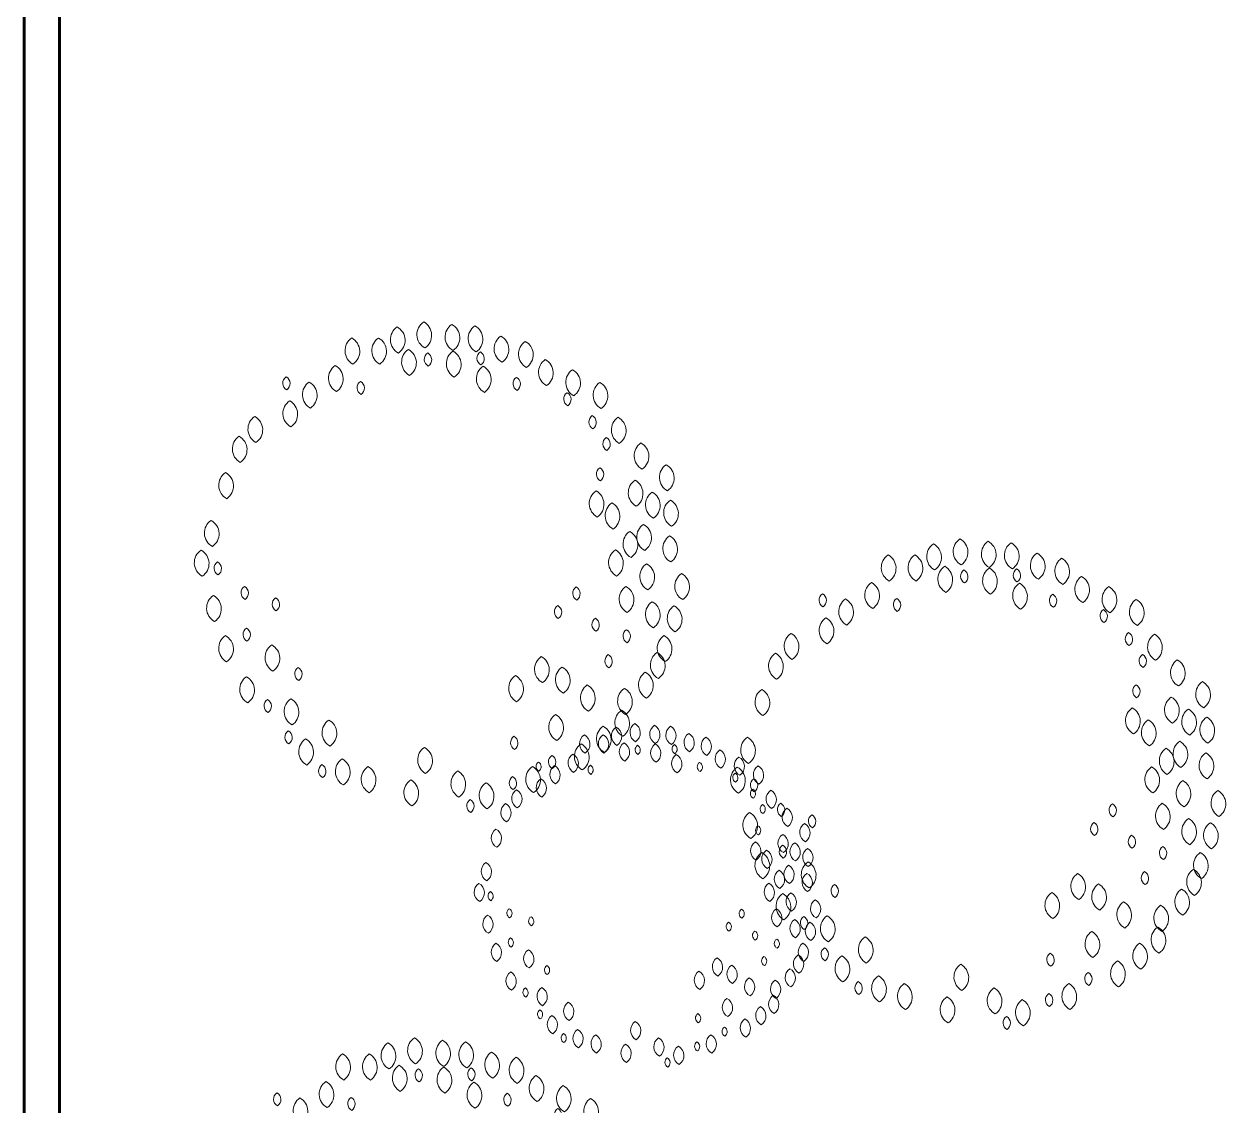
# Model space of a CAD drawing. Header units: metres. Extents: x 244.4 to 340.3, y -4.1 to 64.3.
# Drawn here: x 244.4 to 249.46, y 45.33 to 49.89 of the extents above; entities that cross this region are included whole.
import ezdxf

# ---------------------------------------------------------------- set-up
doc = ezdxf.new("R2010")
doc.units = ezdxf.units.M
doc.layers.add('A-WALL', color=6, linetype='Continuous', lineweight=60)
doc.layers.add('www.zentdesign2d.com', color=7, linetype='Continuous', lineweight=5)

# ---------------------------------------------------------------- blocks, each defined once
blk = doc.blocks.new('yh')
at = {"layer": 'www.zentdesign2d.com', "color": 3}
for points in [[(2821.8146, 1809.851, 0.56284), (2821.8197, 1809.741, 0.56284)], [(2821.9264, 1809.8723, 0.56284), (2821.9315, 1809.7624, 0.56284)], [(2822.045, 1809.8617, 0.56284), (2822.0501, 1809.7518, 0.56284)], [(2822.1419, 1809.8555, 0.56284), (2822.1471, 1809.7456, 0.56284)], [(2821.6235, 1809.8045, 0.56284), (2821.6286, 1809.6945, 0.56284)], [(2821.7362, 1809.8044, 0.56284), (2821.7414, 1809.6945, 0.56284)], [(2822.2513, 1809.8124, 0.56284), (2822.2565, 1809.7024, 0.56284)], [(2821.862, 1809.7566, 0.56284), (2821.8671, 1809.6467, 0.56284)], [(2822.0502, 1809.7493, 0.56284), (2822.0554, 1809.6394, 0.56284)], [(2822.3544, 1809.7904, 0.56284), (2822.3595, 1809.6804, 0.56284)], [(2821.9433, 1809.7413, 0.56284), (2821.9458, 1809.6863, 0.56284)], [(2822.1676, 1809.6909, 0.56284), (2822.165, 1809.7459, 0.56284)], [(2822.4385, 1809.7138, 0.56284), (2822.4436, 1809.6039, 0.56284)], [(2821.5537, 1809.6885, 0.56284), (2821.5589, 1809.5786, 0.56284)], [(2822.1767, 1809.6855, 0.56284), (2822.1819, 1809.5756, 0.56284)], [(2822.5532, 1809.6709, 0.56284), (2822.5584, 1809.561, 0.56284)], [(2821.3497, 1809.5859, 0.56284), (2821.3472, 1809.6409, 0.56284)], [(2821.4442, 1809.619, 0.56284), (2821.4494, 1809.5091, 0.56284)], [(2821.6626, 1809.5667, 0.56284), (2821.66, 1809.6216, 0.56284)], [(2822.3197, 1809.5838, 0.56284), (2822.3171, 1809.6388, 0.56284)], [(2822.6685, 1809.6173, 0.56284), (2822.6736, 1809.5073, 0.56284)], [(2822.533, 1809.5193, 0.56284), (2822.5304, 1809.5742, 0.56284)], [(2821.362, 1809.5401, 0.56284), (2821.3671, 1809.4302, 0.56284)], [(2821.2148, 1809.4742, 0.56284), (2821.2199, 1809.3643, 0.56284)], [(2822.6392, 1809.4226, 0.56284), (2822.6366, 1809.4775, 0.56284)], [(2822.7452, 1809.4706, 0.56284), (2822.7503, 1809.3607, 0.56284)], [(2821.1489, 1809.3906, 0.56284), (2821.154, 1809.2807, 0.56284)], [(2822.6978, 1809.3305, 0.56284), (2822.6952, 1809.3854, 0.56284)], [(2822.8415, 1809.3625, 0.56284), (2822.8466, 1809.2525, 0.56284)], [(2822.6706, 1809.2028, 0.56284), (2822.668, 1809.2578, 0.56284)], [(2822.9478, 1809.2709, 0.56284), (2822.9529, 1809.1609, 0.56284)], [(2821.0916, 1809.2377, 0.56284), (2821.0967, 1809.1278, 0.56284)], [(2822.8166, 1809.2057, 0.56284), (2822.8217, 1809.0958, 0.56284)], [(2822.6523, 1809.1605, 0.56284), (2822.6574, 1809.0506, 0.56284)], [(2822.8888, 1809.1554, 0.56284), (2822.8939, 1809.0455, 0.56284)], [(2822.7191, 1809.11, 0.56284), (2822.7242, 1809, 0.56284)], [(2822.9655, 1809.1215, 0.56284), (2822.9707, 1809.0116, 0.56284)], [(2821.0312, 1809.0364, 0.56284), (2821.0363, 1808.9265, 0.56284)], [(2822.7945, 1808.9901, 0.56284), (2822.7996, 1808.8802, 0.56284)], [(2822.8522, 1809.0196, 0.56284), (2822.8573, 1808.9097, 0.56284)], [(2822.9618, 1808.9711, 0.56284), (2822.9669, 1808.8612, 0.56284)], [(2820.9887, 1808.911, 0.56284), (2820.9939, 1808.8011, 0.56284)], [(2822.7337, 1808.9121, 0.56284), (2822.7388, 1808.8022, 0.56284)], [(2821.0606, 1808.8067, 0.56284), (2821.058, 1808.8616, 0.56284)], [(2822.8653, 1808.8539, 0.56284), (2822.8704, 1808.744, 0.56284)], [(2823.0122, 1808.8125, 0.56284), (2823.0173, 1808.7026, 0.56284)], [(2821.174, 1808.7035, 0.56284), (2821.1714, 1808.7585, 0.56284)], [(2822.5712, 1808.7011, 0.56284), (2822.5686, 1808.756, 0.56284)], [(2822.7784, 1808.7586, 0.56284), (2822.7836, 1808.6487, 0.56284)], [(2821.0406, 1808.7203, 0.56284), (2821.0457, 1808.6104, 0.56284)], [(2821.3051, 1808.6554, 0.56284), (2821.3025, 1808.7104, 0.56284)], [(2822.8889, 1808.6941, 0.56284), (2822.894, 1808.5841, 0.56284)], [(2822.4935, 1808.6229, 0.56284), (2822.4909, 1808.6779, 0.56284)], [(2822.9809, 1808.6769, 0.56284), (2822.9861, 1808.567, 0.56284)], [(2821.1822, 1808.5277, 0.56284), (2821.1796, 1808.5827, 0.56284)], [(2822.652, 1808.5693, 0.56284), (2822.6494, 1808.6243, 0.56284)], [(2821.0915, 1808.551, 0.56284), (2821.0966, 1808.4411, 0.56284)], [(2822.7831, 1808.5212, 0.56284), (2822.7805, 1808.5762, 0.56284)], [(2822.9385, 1808.5515, 0.56284), (2822.9436, 1808.4416, 0.56284)], [(2821.2866, 1808.5119, 0.56284), (2821.2917, 1808.4019, 0.56284)], [(2822.4218, 1808.463, 0.56284), (2822.4269, 1808.3531, 0.56284)], [(2822.7066, 1808.416, 0.56284), (2822.704, 1808.471, 0.56284)], [(2822.9096, 1808.4804, 0.56284), (2822.9147, 1808.3705, 0.56284)], [(2821.4002, 1808.3617, 0.56284), (2821.3976, 1808.4167, 0.56284)], [(2822.3128, 1808.3828, 0.56284), (2822.3179, 1808.2729, 0.56284)], [(2822.5098, 1808.4188, 0.56284), (2822.5149, 1808.3089, 0.56284)], [(2822.8598, 1808.3976, 0.56284), (2822.8649, 1808.2877, 0.56284)], [(2821.1801, 1808.3781, 0.56284), (2821.1852, 1808.2682, 0.56284)], [(2822.6153, 1808.3433, 0.56284), (2822.6204, 1808.2334, 0.56284)], [(2822.7717, 1808.3291, 0.56284), (2822.7768, 1808.2192, 0.56284)], [(2821.2708, 1808.2269, 0.56284), (2821.2683, 1808.2819, 0.56284)], [(2821.367, 1808.2849, 0.56284), (2821.3721, 1808.175, 0.56284)], [(2822.7599, 1808.2374, 0.56284), (2822.765, 1808.1275, 0.56284)], [(2821.5269, 1808.1958, 0.56284), (2821.532, 1808.0859, 0.56284)], [(2822.4867, 1808.1091, 0.56284), (2822.4815, 1808.219, 0.56284)], [(2821.3584, 1808.0955, 0.56284), (2821.3558, 1808.1504, 0.56284)], [(2822.309, 1808.0721, 0.56284), (2822.3064, 1808.1271, 0.56284)], [(2822.6825, 1808.1694, 0.56284), (2822.6876, 1808.0595, 0.56284)], [(2821.4286, 1808.1161, 0.56284), (2821.4337, 1808.0062, 0.56284)], [(2821.9296, 1808.0805, 0.56284), (2821.9347, 1807.9706, 0.56284)], [(2822.5893, 1808.0953, 0.56284), (2822.5945, 1807.9854, 0.56284)], [(2821.5828, 1808.0321, 0.56284), (2821.588, 1807.9222, 0.56284)], [(2822.4687, 1807.9915, 0.56284), (2822.4662, 1808.0465, 0.56284)], [(2821.5007, 1807.953, 0.56284), (2821.4981, 1808.008, 0.56284)], [(2821.6917, 1807.9997, 0.56284), (2821.6969, 1807.8898, 0.56284)], [(2822.0697, 1807.9812, 0.56284), (2822.0748, 1807.8713, 0.56284)], [(2822.3844, 1807.9999, 0.56284), (2822.3895, 1807.8899, 0.56284)], [(2821.8716, 1807.9437, 0.56284), (2821.8767, 1807.8338, 0.56284)], [(2822.1889, 1807.9317, 0.56284), (2822.194, 1807.8218, 0.56284)], [(2822.3033, 1807.9025, 0.56284), (2822.3008, 1807.9574, 0.56284)], [(2822.1247, 1807.806, 0.56284), (2822.1222, 1807.861, 0.56284)]]:
    blk.add_lwpolyline(points, format="xyb", close=True, dxfattribs=at)
for centre, start, end in [((2822.183, 1809.7192), 123.9315, 241.4217), ((2822.1496, 1809.7176), 303.9315, 61.4217)]:
    blk.add_arc(centre, 0.0322, start, end, dxfattribs=at)

msp = doc.modelspace()

# ---------------------------------------------------------------- linework, layer by layer
at = {"layer": 'A-WALL'}
for p, q in [((244.4009, 31.3523), (244.4009, 64.279)), ((244.5509, 40.3872), (244.5509, 59.9771)), ((244.5509, 42.2123), (244.5509, 56.9171))]:
    msp.add_line(p, q, dxfattribs=at)

# ---------------------------------------------------------------- block references
at = {"layer": 'www.zentdesign2d.com'}
for p in [(-2575.8423, -1761.2367), (-2573.5836, -1762.1502), (-2575.8814, -1764.2515)]:
    msp.add_blockref('yh', p, dxfattribs=at)
at = {"layer": 'www.zentdesign2d.com', "xscale": 0.7000510167240506, "yscale": 0.7000510167240506, "zscale": 0.7000510167240506}
msp.add_blockref('yh', (-1728.5195, -1220.0587), dxfattribs=at)

doc.saveas('drawing.dxf')
